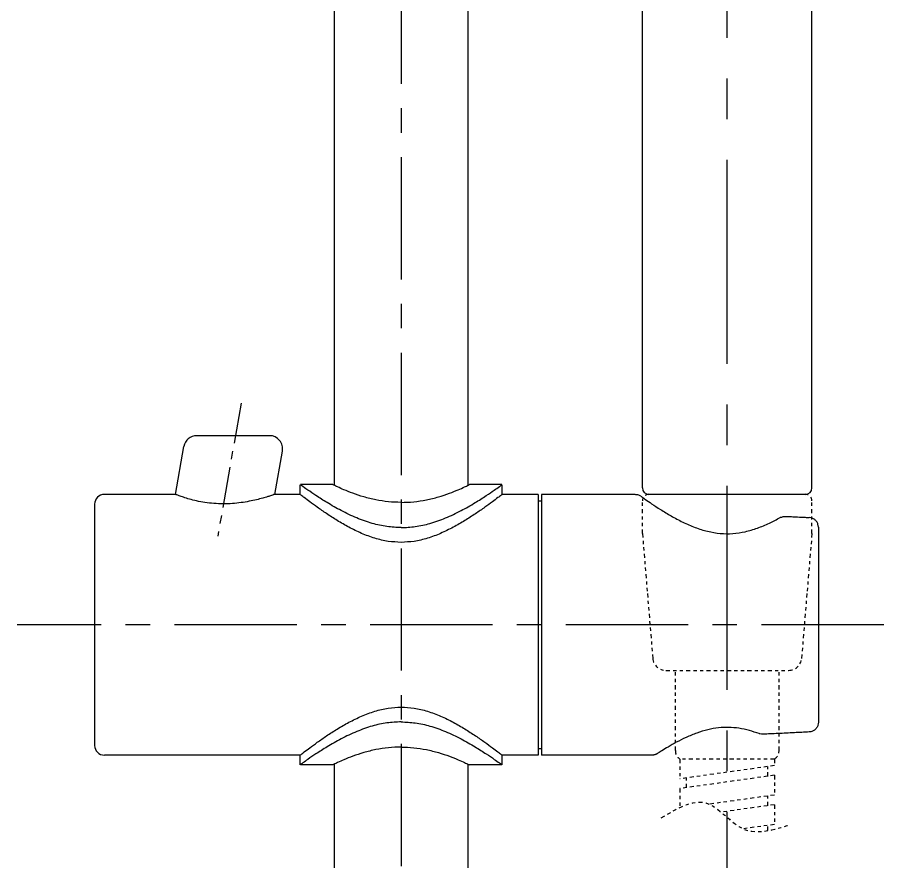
# Model space of a CAD drawing. Header units: millimetres. Extents: x 653 to 1073, y -85 to 509.
# Drawn here: x 792.35 to 818.92, y 134.88 to 160.78 of the extents above; entities that cross this region are included whole.
import ezdxf

# ---------------------------------------------------------------- set-up
doc = ezdxf.new("R2010")
doc.units = ezdxf.units.MM
doc.header["$MEASUREMENT"] = 0
doc.linetypes.add('CENTER', pattern=[2, 1.25, -0.25, 0.25, -0.25])
doc.linetypes.add('PHANTOM', pattern=[2.5, 1.25, -0.25, 0.25, -0.25, 0.25, -0.25])
for name, color, linetype in [('CL', 1, 'CENTER'), ('D', 2, 'Continuous'), ('DWG', 7, 'Continuous'), ('PH', 3, 'PHANTOM')]:
    doc.layers.add(name, color=color, linetype=linetype)

# ---------------------------------------------------------------- blocks, each defined once
blk = doc.blocks.new('97001-1')
at = {"layer": 'PH', "ltscale": 0.5}
for p, q in [((259.55, 158.67), (283.55, 158.67)), ((258.55, 152.67), (258.55, 157.67)), ((284.55, 152.67), (284.55, 157.67)), ((258.55, 152.67), (259.31, 143.47)), ((284.55, 152.67), (283.78, 143.47)), ((259.31, 143.47), (260.14, 133.5)), ((283.78, 143.47), (282.95, 133.5)), ((262.14, 131.67), (280.96, 131.67)), ((263.6, 119.38), (263.6, 131.67)), ((279.5, 119.38), (279.5, 131.67)), ((278.8, 118.07), (264.3, 118.05)), ((264.3, 118.05), (264.3, 115.03)), ((278.8, 117.06), (264.3, 115.03)), ((277.8, 115.41), (277.8, 116.92)), ((278.8, 118.07), (278.8, 117.06)), ((278.8, 115.58), (264.3, 113.54)), ((265.3, 113.65), (265.3, 115.17)), ((278.8, 115.58), (278.8, 112.55)), ((264.3, 113.54), (264.3, 110.64)), ((278.8, 112.55), (268.78, 111.14)), ((277.8, 110.9), (277.8, 112.41)), ((278.8, 111.07), (270.61, 109.92)), ((278.8, 111.07), (278.8, 108.04)), ((278.8, 108.04), (274.01, 107.37)), ((277.8, 107.09), (277.8, 107.9))]:
    blk.add_line(p, q, dxfattribs=at)
for centre, radius, start, end in [((259.55, 157.67), 1, 90, 180), ((283.55, 157.67), 1, 0, 90), ((262.14, 133.67), 2, 184.7636, 270), ((280.96, 133.67), 2, 270, 355.2364), ((265.1, 119.34), 1.5, 178.2676, 237.8), ((278, 119.34), 1.5, 302.2, 1.7324)]:
    blk.add_arc(centre, radius, start, end, dxfattribs=at)
blk.add_spline([(261.45, 109.05), (268.28, 111.33), (274.13, 107.32), (281.19, 108.01)], degree=3, dxfattribs=at)

msp = doc.modelspace()

# ---------------------------------------------------------------- linework, layer by layer
at = {"layer": 'CL', "ltscale": 3}
for p, q in [((804.124, 306.489), (804.124, 51.613)), ((818.924, 142.145), (792.352, 142.145))]:
    msp.add_line(p, q, dxfattribs=at)
at = {"layer": 'CL', "ltscale": 5}
msp.add_line((814.124, 130.152), (814.124, 184.07), dxfattribs=at)
at = {"layer": 'CL'}
msp.add_line((799.217, 148.945), (798.497, 144.858), dxfattribs=at)
at = {"layer": 'DWG'}
for p, q in [((802.074, 262.587), (802.074, 146.421)), ((806.174, 262.587), (806.174, 146.421)), ((811.524, 146.345), (811.524, 168.438)), ((816.724, 146.345), (816.724, 168.438)), ((800.087, 147.945), (797.854, 147.945)), ((797.2, 146.145), (797.46, 147.616)), ((800.247, 146.145), (800.481, 147.475)), ((801.024, 146.145), (801.024, 146.439)), ((802.024, 146.445), (801.033, 146.445)), ((807.214, 146.445), (806.224, 146.445)), ((807.224, 146.145), (807.224, 146.439)), ((797.2, 146.145), (795.024, 146.145)), ((801.024, 146.145), (800.247, 146.145)), ((808.324, 146.145), (807.224, 146.145)), ((808.324, 146.145), (808.324, 138.145)), ((808.424, 146.145), (808.424, 138.145)), ((811.304, 146.145), (808.424, 146.145)), ((816.524, 146.145), (811.724, 146.145)), ((808.324, 145.945), (808.424, 145.945)), ((794.724, 145.845), (794.724, 138.445)), ((815.754, 145.434), (815.754, 145.434)), ((816.924, 145.135), (816.924, 139.156)), ((808.324, 138.345), (808.424, 138.345)), ((801.024, 138.145), (795.024, 138.145)), ((801.024, 137.852), (801.024, 138.145)), ((807.224, 137.852), (807.224, 138.145)), ((808.324, 138.145), (807.224, 138.145)), ((811.822, 138.145), (808.424, 138.145)), ((802.024, 137.845), (801.033, 137.845)), ((802.074, 137.869), (802.074, 109.473)), ((806.174, 137.869), (806.174, 109.473)), ((807.214, 137.845), (806.224, 137.845))]:
    msp.add_line(p, q, dxfattribs=at)
for centre, radius, start, end in [((797.854, 147.545), 0.4, 90, 169.9998), ((800.087, 147.545), 0.4, 349.9998, 90), ((795.024, 145.845), 0.3, 90, 180), ((811.724, 146.345), 0.2, 180, 270), ((816.524, 146.345), 0.2, 270, 0), ((795.024, 138.445), 0.3, 180, 270)]:
    msp.add_arc(centre, radius, start, end, dxfattribs=at)
for points in [[(804.124, 145.125), (803.69, 145.157), (803.239, 145.254), (802.763, 145.421), (802.285, 145.647), (801.853, 145.892), (801.511, 146.109), (801.265, 146.275), (801.109, 146.384), (801.033, 146.439), (801.05, 146.427)], [(801.033, 146.439), (801.05, 146.427)], [(804.124, 145.898), (803.735, 145.918), (803.349, 145.977), (802.977, 146.069), (802.641, 146.18), (802.369, 146.287), (802.175, 146.373), (802.061, 146.427), (802.024, 146.445)], [(804.124, 145.898), (804.512, 145.918), (804.898, 145.977), (805.271, 146.069), (805.606, 146.18), (805.878, 146.287), (806.072, 146.373), (806.186, 146.427), (806.224, 146.445)], [(804.124, 145.125), (804.557, 145.157), (805.009, 145.254), (805.484, 145.421), (805.963, 145.647), (806.394, 145.892), (806.737, 146.109), (806.982, 146.275), (807.139, 146.384), (807.214, 146.439)], [(798.672, 145.853), (798.382, 145.865), (798.104, 145.896), (797.851, 145.944), (797.63, 146), (797.448, 146.055), (797.312, 146.103), (797.228, 146.135), (797.2, 146.145)], [(800.247, 146.145), (800.223, 146.137), (800.15, 146.112), (800.033, 146.075), (799.878, 146.03), (799.688, 145.98), (799.465, 145.932), (799.216, 145.891), (798.948, 145.863), (798.672, 145.853)], [(804.124, 144.673), (803.729, 144.704), (803.315, 144.799), (802.91, 144.949), (802.522, 145.138), (802.163, 145.344), (801.838, 145.553), (801.552, 145.751), (801.321, 145.92), (801.154, 146.045), (801.055, 146.121), (801.024, 146.145)], [(807.224, 146.145), (807.192, 146.121), (807.093, 146.045), (806.926, 145.919), (806.694, 145.75), (806.407, 145.552), (806.081, 145.342), (805.722, 145.136), (805.335, 144.949), (804.932, 144.799), (804.519, 144.704), (804.124, 144.673)], [(811.315, 146.145), (811.33, 146.144), (811.409, 146.126), (811.47, 146.095)], [(811.315, 146.145), (811.33, 146.144), (811.409, 146.126), (811.47, 146.095)], [(811.48, 146.088), (811.51, 146.067), (811.615, 145.992), (811.806, 145.859), (812.076, 145.682), (812.404, 145.484), (812.763, 145.294), (813.138, 145.131), (813.523, 145.012), (813.91, 144.947), (814.296, 144.943), (814.676, 145), (815.05, 145.11), (815.42, 145.263), (815.754, 145.434)], [(815.754, 145.434), (815.844, 145.466)], [(815.759, 145.437), (815.754, 145.434)], [(815.844, 145.466), (815.914, 145.471)], [(815.914, 145.471), (816.143, 145.46), (816.417, 145.446), (816.639, 145.435)], [(815.914, 145.471), (815.957, 145.469)], [(815.957, 145.469), (816.139, 145.46), (816.413, 145.446), (816.597, 145.437)], [(816.924, 145.135), (816.909, 145.227), (816.868, 145.308), (816.808, 145.372), (816.73, 145.416), (816.64, 145.435), (816.639, 145.435)], [(816.924, 145.135), (816.923, 145.155)], [(801.024, 138.145), (801.055, 138.17), (801.154, 138.246), (801.321, 138.371), (801.552, 138.539), (801.837, 138.737), (802.163, 138.946), (802.522, 139.153), (802.91, 139.341), (803.315, 139.491), (803.729, 139.587), (804.124, 139.617)], [(804.124, 139.617), (804.519, 139.587), (804.932, 139.491), (805.336, 139.342), (805.722, 139.154), (806.081, 138.948), (806.407, 138.739), (806.694, 138.54), (806.926, 138.371), (807.093, 138.246), (807.192, 138.17), (807.224, 138.145)], [(804.124, 139.165), (803.69, 139.134), (803.239, 139.037), (802.763, 138.87), (802.285, 138.644), (801.853, 138.399), (801.511, 138.182), (801.265, 138.016), (801.109, 137.906), (801.033, 137.852)], [(804.124, 139.165), (804.557, 139.134), (805.009, 139.037), (805.484, 138.87), (805.963, 138.643), (806.394, 138.399), (806.737, 138.182), (806.982, 138.016), (807.139, 137.906), (807.198, 137.864)], [(815.103, 138.805), (814.808, 138.901), (814.485, 138.97), (814.172, 138.996), (813.858, 138.982), (813.529, 138.924), (813.192, 138.822), (812.865, 138.689), (812.564, 138.539), (812.309, 138.395), (812.123, 138.282), (812.016, 138.214), (811.986, 138.194)], [(816.924, 139.156), (816.909, 139.064), (816.867, 138.98), (816.8, 138.913), (816.716, 138.87), (816.655, 138.857)], [(815.223, 138.786), (815.128, 138.797), (815.103, 138.805)], [(816.639, 138.856), (816.186, 138.833), (815.682, 138.808), (815.223, 138.786)], [(816.655, 138.857), (816.639, 138.856)], [(804.124, 138.393), (803.735, 138.373), (803.349, 138.314), (802.977, 138.222), (802.641, 138.111), (802.369, 138.003), (802.175, 137.917), (802.061, 137.863), (802.024, 137.845)], [(804.124, 138.393), (804.512, 138.373), (804.898, 138.314), (805.271, 138.222), (805.606, 138.111), (805.878, 138.003), (806.072, 137.917), (806.186, 137.863), (806.224, 137.845)], [(811.95, 138.174), (811.935, 138.168)], [(811.95, 138.174), (811.935, 138.168)], [(811.961, 138.18), (811.95, 138.174)], [(811.961, 138.18), (811.95, 138.174)], [(811.975, 138.187), (811.961, 138.18)], [(811.975, 138.187), (811.961, 138.18)], [(811.985, 138.194), (811.975, 138.187)], [(811.986, 138.194), (811.975, 138.187)], [(811.989, 138.196), (811.986, 138.194)], [(811.833, 138.145), (811.824, 138.145), (811.822, 138.145)], [(811.833, 138.145), (811.824, 138.145), (811.822, 138.145)], [(811.853, 138.147), (811.833, 138.145)], [(811.853, 138.147), (811.833, 138.145)], [(811.871, 138.149), (811.853, 138.147)], [(811.871, 138.149), (811.853, 138.147)], [(811.881, 138.151), (811.871, 138.149)], [(811.881, 138.151), (811.871, 138.149)], [(811.898, 138.155), (811.881, 138.151)], [(811.898, 138.155), (811.881, 138.151)], [(811.908, 138.158), (811.898, 138.155)], [(811.908, 138.158), (811.898, 138.155)], [(811.924, 138.163), (811.908, 138.158)], [(811.924, 138.163), (811.908, 138.158)], [(811.935, 138.168), (811.924, 138.163)], [(811.935, 138.168), (811.924, 138.163)], [(807.198, 137.864), (807.214, 137.852)]]:
    msp.add_spline(points, degree=3, dxfattribs=at)

# ---------------------------------------------------------------- block references
at = {"layer": 'D', "xscale": 0.2, "yscale": 0.2, "zscale": 0.2}
msp.add_blockref('97001-1', (759.814, 114.412), dxfattribs=at)

doc.saveas('drawing.dxf')
